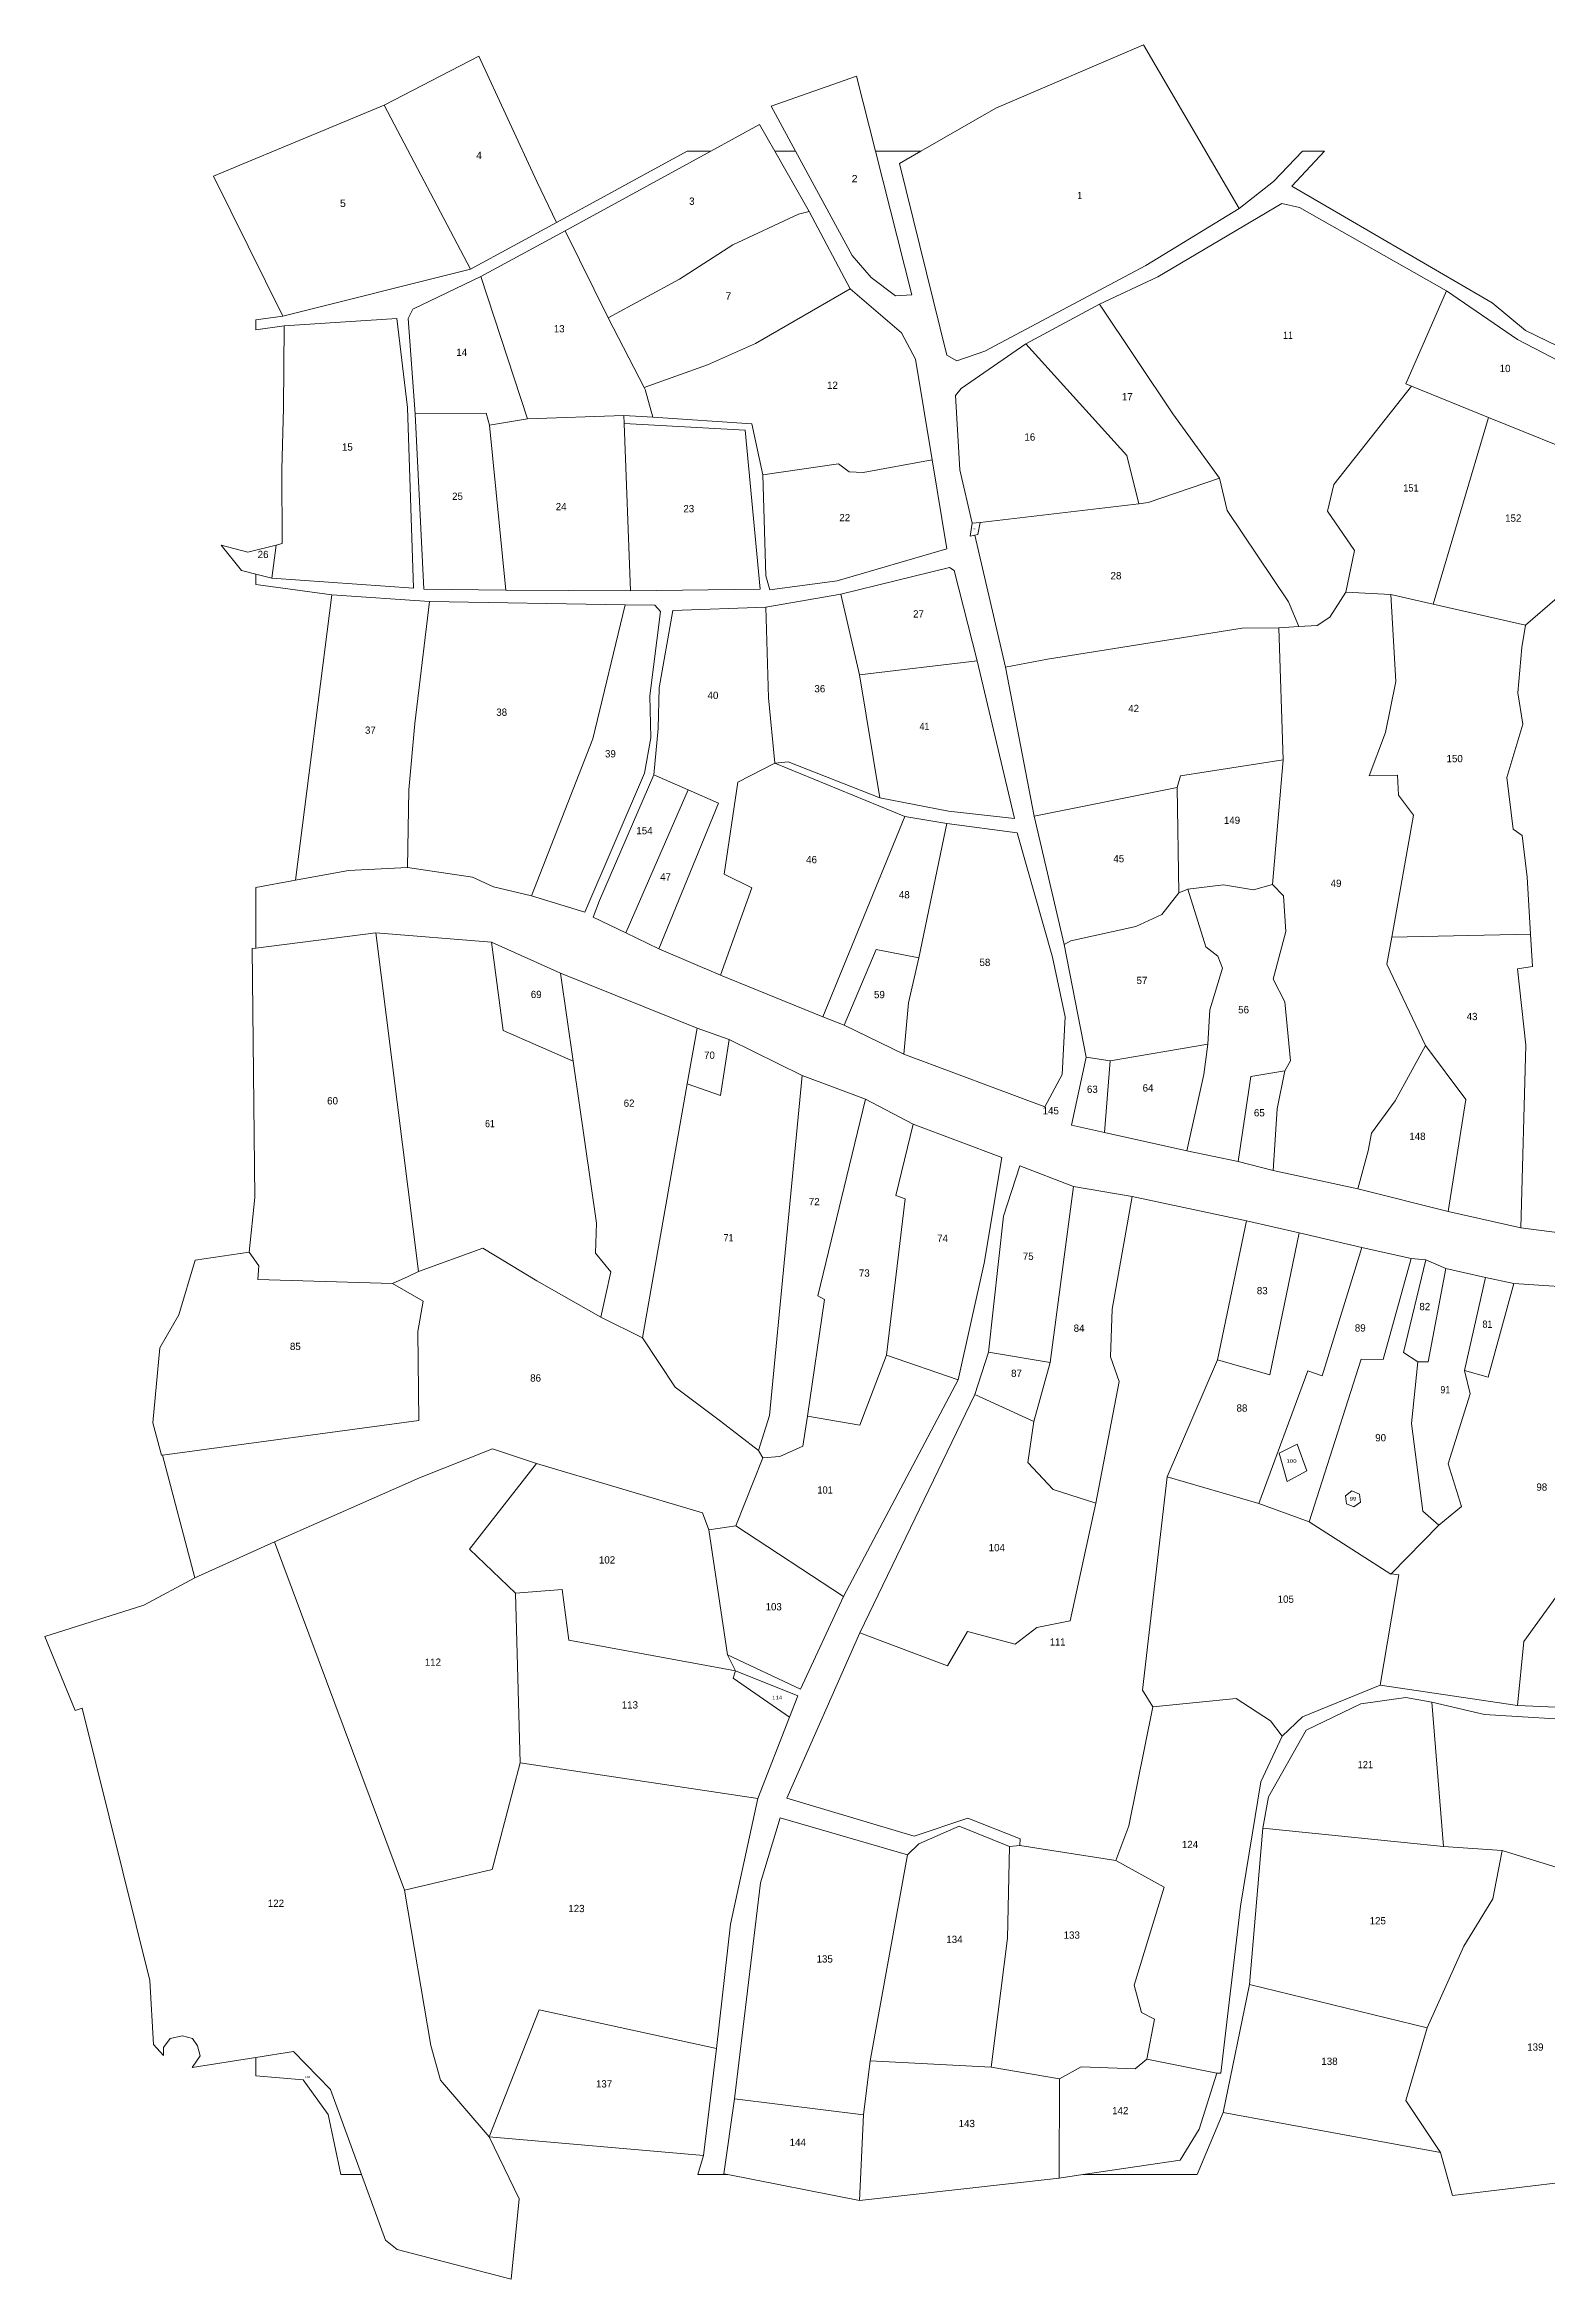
# Model space of a CAD drawing. Header units: metres. Extents: x 363448 to 364047, y 1838474 to 1839030.
# Drawn here: x 363448 to 363819, y 1838474 to 1839026 of the extents above; entities that cross this region are included whole.
import ezdxf

# ---------------------------------------------------------------- set-up
doc = ezdxf.new("R2010")
doc.units = ezdxf.units.M
doc.header["$LTSCALE"] = 0.72
doc.layers.add('10', color=7, linetype='Continuous', lineweight=13)
doc.layers.add('15', color=7, linetype='Continuous')

msp = doc.modelspace()

# ---------------------------------------------------------------- linework, layer by layer
at = {"layer": '10'}
for p, q in [((363627.32, 1839011.08), (363648.4, 1839018.56)), ((363531.71, 1839011.4), (363553.04, 1838970.86)), ((363627.32, 1839011.08), (363633.34, 1839000)), ((363633.34, 1839000), (363628.24, 1839000)), ((363628.24, 1839000), (363636.7, 1838985.13)), ((363633.34, 1839000), (363647.35, 1838974.23)), ((363664.36, 1839000), (363653.11, 1839000)), ((363646.88, 1838965.95), (363636.7, 1838985.13)), ((363555.59, 1838969.03), (363576.46, 1838980.3)), ((363576.46, 1838980.3), (363587.04, 1838958.81)), ((363567.1, 1838933.88), (363555.59, 1838969.03)), ((363587.04, 1838958.81), (363595.93, 1838941.64)), ((363708.51, 1838962.19), (363690.32, 1838952.36)), ((363785.59, 1838941.91), (363804.59, 1838934.2)), ((363557.77, 1838932.26), (363567.1, 1838933.88)), ((363598.1, 1838934.26), (363590.95, 1838934.67)), ((363804.59, 1838934.2), (363790.91, 1838888.05)), ((363804.59, 1838934.2), (363830.81, 1838923.57)), ((363677, 1838908.05), (363676.52, 1838904.83)), ((363677.69, 1838905.1), (363685.29, 1838872.49)), ((363678.46, 1838905.27), (363678.99, 1838908.28)), ((363504.99, 1838902.62), (363504, 1838894.49)), ((363496.47, 1838896.39), (363500, 1838895.5)), ((363500, 1838895.5), (363500, 1838892.88)), ((363500, 1838895.5), (363504, 1838894.49)), ((363509.8, 1838819.87), (363518.82, 1838890.39)), ((363591.25, 1838887.89), (363542.96, 1838888.73)), ((363626.04, 1838887.35), (363644.53, 1838890.57)), ((363649.17, 1838870.58), (363644.53, 1838890.57)), ((363780.44, 1838890.43), (363790.91, 1838888.05)), ((363790.91, 1838888.05), (363813.76, 1838882.84)), ((363678.29, 1838874.04), (363649.17, 1838870.58)), ((363654.17, 1838840.19), (363649.17, 1838870.58)), ((363685.29, 1838872.49), (363692.3, 1838835.71)), ((363628.23, 1838848.79), (363660.42, 1838835.55)), ((363753.9, 1838849.57), (363751.25, 1838818.8)), ((363598.39, 1838845.92), (363606.88, 1838842.16)), ((363692.3, 1838835.71), (363727.66, 1838842.79)), ((363727.66, 1838842.79), (363728.13, 1838816.73)), ((363606.88, 1838842.16), (363591.41, 1838806.84)), ((363614.33, 1838838.86), (363599.6, 1838802.86)), ((363606.88, 1838842.16), (363614.33, 1838838.86)), ((363660.42, 1838835.55), (363640.08, 1838786.09)), ((363670.72, 1838833.9), (363660.42, 1838835.55)), ((363663.82, 1838800.65), (363670.72, 1838833.9)), ((363699.74, 1838803.99), (363692.3, 1838835.71)), ((363780.7, 1838805.77), (363786.08, 1838835.92)), ((363730.33, 1838817.64), (363728.13, 1838816.73)), ((363558.24, 1838804.52), (363529.69, 1838806.87)), ((363540.17, 1838723.17), (363529.69, 1838806.87)), ((363561.16, 1838782.71), (363558.24, 1838804.52)), ((363575.31, 1838796.9), (363558.24, 1838804.52)), ((363699.74, 1838803.99), (363705.22, 1838776.14)), ((363779.52, 1838799.13), (363780.7, 1838805.77)), ((363780.7, 1838805.77), (363814.98, 1838806.51)), ((363609.05, 1838783.32), (363575.31, 1838796.9)), ((363640.08, 1838786.09), (363614.87, 1838796.4)), ((363561.16, 1838782.71), (363578.43, 1838775.12)), ((363606.62, 1838769.53), (363609.05, 1838783.32)), ((363617.01, 1838780.51), (363609.05, 1838783.32)), ((363660.17, 1838776.88), (363645.42, 1838784)), ((363614.86, 1838766.68), (363617.01, 1838780.51)), ((363635.01, 1838771.62), (363617.01, 1838780.51)), ((363705.22, 1838776.14), (363701.53, 1838759.31)), ((363711.15, 1838775.25), (363735.26, 1838779.33)), ((363650.64, 1838765.73), (363635.01, 1838771.62)), ((363595.58, 1838706.8), (363606.62, 1838769.53)), ((363606.62, 1838769.53), (363614.86, 1838766.68)), ((363662.46, 1838759.58), (363650.64, 1838765.73)), ((363701.53, 1838759.31), (363709.68, 1838757.5)), ((363709.68, 1838757.5), (363730.06, 1838752.99)), ((363742.75, 1838750.31), (363730.06, 1838752.99)), ((363751.44, 1838748.11), (363742.75, 1838750.31)), ((363772.36, 1838743.55), (363751.44, 1838748.11)), ((363744.82, 1838735.69), (363716.52, 1838741.65)), ((363737.65, 1838701.36), (363744.82, 1838735.69)), ((363773.3, 1838729.07), (363757.84, 1838732.72)), ((363498.37, 1838727.94), (363485.02, 1838725.99)), ((363789.09, 1838726), (363785.51, 1838726.33)), ((363794.07, 1838723.89), (363789.09, 1838726)), ((363803.9, 1838721.71), (363794.07, 1838723.89)), ((363798.66, 1838698.69), (363803.9, 1838721.71)), ((363810.88, 1838720.23), (363803.9, 1838721.71)), ((363843.29, 1838718.03), (363810.88, 1838720.23)), ((363595.58, 1838706.8), (363585.27, 1838711.87)), ((363655.88, 1838702.51), (363673.52, 1838696.37)), ((363677.7, 1838692.79), (363681.09, 1838703.22)), ((363681.09, 1838703.22), (363696.33, 1838700.69)), ((363696.33, 1838700.69), (363692.28, 1838686.09)), ((363725.18, 1838672.43), (363737.65, 1838701.36)), ((363673.52, 1838696.37), (363645.19, 1838642.82)), ((363649.29, 1838633.84), (363677.7, 1838692.79)), ((363677.7, 1838692.79), (363692.28, 1838686.09)), ((363476.91, 1838677.8), (363484.9, 1838647.46)), ((363625.3, 1838677.09), (363618.64, 1838660.28)), ((363747.84, 1838665.85), (363725.18, 1838672.43)), ((363611.93, 1838659.33), (363618.64, 1838660.28)), ((363618.64, 1838660.28), (363645.19, 1838642.82)), ((363504.61, 1838656.37), (363484.9, 1838647.46)), ((363616.53, 1838628.41), (363611.93, 1838659.33)), ((363565.3, 1838601.77), (363564.16, 1838643.66)), ((363618.5, 1838624.5), (363616.53, 1838628.41)), ((363811.74, 1838615.95), (363777.8, 1838620.9)), ((363624.04, 1838592.89), (363631.89, 1838613.07)), ((363811.74, 1838615.95), (363836.39, 1838614.82)), ((363624.04, 1838592.89), (363565.3, 1838601.77)), ((363748.82, 1838585.62), (363745.55, 1838546.98)), ((363688.82, 1838581.32), (363686.22, 1838581.03)), ((363688.82, 1838581.32), (363712.54, 1838577.64)), ((363793.45, 1838581.09), (363807.99, 1838580.12)), ((363484.24, 1838526.49), (363500, 1838528.94)), ((363500, 1838528.94), (363509.32, 1838530.39)), ((363500, 1838528.94), (363500, 1838524.36)), ((363509.32, 1838530.39), (363518.44, 1838521)), ((363698.59, 1838523.65), (363681.69, 1838526.55)), ((363698.5, 1838499.13), (363698.59, 1838523.65)), ((363618.29, 1838518.75), (363615.64, 1838500.2)), ((363650.16, 1838514.8), (363649.2, 1838493.56)), ((363704.37, 1838500), (363728.45, 1838503.57)), ((363520.98, 1838500), (363526.13, 1838500)), ((363649.2, 1838493.56), (363698.5, 1838499.13)), ((363698.5, 1838499.13), (363704.37, 1838500))]:
    msp.add_line(p, q, dxfattribs=at)
for points in [[(363659.05, 1838996.94), (363670.77, 1838949.62), (363673.26, 1838948.21), (363680.13, 1838950.6), (363719.9, 1838971.77), (363742.99, 1838985.84), (363719.36, 1839026.31), (363682.87, 1839010.66)], [(363531.71, 1839011.4), (363555.11, 1839023.47), (363569.44, 1838992.54), (363574.32, 1838982.41), (363553.04, 1838970.86)], [(363648.4, 1839018.56), (363653.11, 1839000), (363662.1, 1838964.53)], [(363489.51, 1838993.79), (363500, 1838998.17), (363504.39, 1839000), (363531.71, 1839011.4)], [(363659.05, 1838996.94), (363664.36, 1839000), (363682.87, 1839010.66)], [(363576.46, 1838980.3), (363612.43, 1839000), (363624.48, 1839006.6), (363628.24, 1839000)], [(363574.32, 1838982.41), (363606.63, 1839000), (363612.43, 1839000)], [(363835.15, 1838945.29), (363813.78, 1838955.69), (363805.5, 1838962.55), (363756.05, 1838991.37), (363764.07, 1839000), (363758.65, 1839000), (363751.47, 1838992.48), (363742.99, 1838985.84)], [(363553.04, 1838970.86), (363506.67, 1838959.25), (363489.51, 1838993.79)], [(363794.2, 1838965.46), (363757.88, 1838986.06), (363753.52, 1838987.09), (363722.88, 1838968.98), (363708.51, 1838962.19)], [(363636.7, 1838985.13), (363634.1, 1838984.43), (363617.84, 1838976.85), (363604.66, 1838968.37), (363587.04, 1838958.81)], [(363662.1, 1838964.53), (363658.1, 1838964.28), (363652.09, 1838968.8), (363647.35, 1838974.23)], [(363555.59, 1838969.03), (363538.81, 1838960.98), (363537.68, 1838958.64), (363539.34, 1838935.07)], [(363595.93, 1838941.64), (363611.65, 1838947.16), (363623.51, 1838952.49), (363646.88, 1838965.95)], [(363646.88, 1838965.95), (363659.53, 1838955.1), (363663.03, 1838948.58), (363667.1, 1838923.75)], [(363785.59, 1838941.91), (363784.2, 1838942.47), (363794.2, 1838965.46)], [(363836.15, 1838940.81), (363811.78, 1838953.46), (363794.2, 1838965.46)], [(363506.67, 1838959.25), (363500, 1838958.31), (363500, 1838955.86), (363506.98, 1838956.8)], [(363504, 1838894.49), (363538.95, 1838892), (363537.49, 1838936.62), (363534.86, 1838958.69), (363506.98, 1838956.8), (363506.87, 1838936.56), (363506.39, 1838921.32), (363506.5, 1838903.07), (363504.99, 1838902.62)], [(363738.17, 1838919.17), (363726.6, 1838935.06), (363708.51, 1838962.19)], [(363677, 1838908.05), (363673.94, 1838921.23), (363672.92, 1838939.64), (363674.33, 1838941.32), (363690.32, 1838952.36)], [(363718.19, 1838912.88), (363715.2, 1838924.8), (363690.32, 1838952.36)], [(363785.59, 1838941.91), (363766.38, 1838917.66), (363764.8, 1838911.04), (363771.53, 1838901.34), (363769.33, 1838891.03), (363765.41, 1838884.82), (363762.31, 1838882.78), (363757.71, 1838882.56)], [(363595.93, 1838941.64), (363596.2, 1838941.12), (363598.1, 1838934.26)], [(363539.34, 1838935.07), (363556.95, 1838935.29), (363557.77, 1838932.26)], [(363539.34, 1838935.07), (363541.5, 1838891.79), (363561.8, 1838891.51)], [(363567.1, 1838933.88), (363590.95, 1838934.67), (363591.03, 1838932.67), (363592.61, 1838891.39), (363561.8, 1838891.51), (363557.77, 1838932.26)], [(363592.61, 1838891.39), (363624.63, 1838891.75), (363620.9, 1838931.03), (363591.03, 1838932.67)], [(363667.1, 1838923.75), (363650.12, 1838920.62), (363646.63, 1838920.75), (363643.96, 1838922.73), (363625.29, 1838920.06), (363622.61, 1838932.62), (363598.1, 1838934.26)], [(363667.1, 1838923.75), (363670.8, 1838901.7), (363643.62, 1838893.8), (363627.05, 1838891.57), (363626.02, 1838895.06), (363625.29, 1838920.06)], [(363814.13, 1838820.56), (363812.91, 1838830.91), (363810.71, 1838832.49), (363809.15, 1838845.23), (363813.07, 1838858.37), (363811.9, 1838866.16), (363812.82, 1838877.34), (363813.76, 1838882.84), (363821.54, 1838889.63), (363823.73, 1838894.56), (363827.42, 1838913.58), (363830.81, 1838923.57)], [(363718.19, 1838912.88), (363720.47, 1838913.15), (363738.17, 1838919.17)], [(363738.17, 1838919.17), (363740.04, 1838911.22), (363755.2, 1838888.61), (363757.71, 1838882.56)], [(363677, 1838908.05), (363678.99, 1838908.28), (363718.19, 1838912.88)], [(363676.52, 1838904.83), (363677.69, 1838905.1), (363678.46, 1838905.27)], [(363504.99, 1838902.62), (363498.05, 1838900.94), (363491.44, 1838902.63), (363496.47, 1838896.39)], [(363500, 1838892.88), (363518.82, 1838890.39), (363542.96, 1838888.73)], [(363678.29, 1838874.04), (363672.59, 1838896.34), (363671.39, 1838897.15), (363644.53, 1838890.57)], [(363542.96, 1838888.73), (363539.33, 1838858.58), (363537.78, 1838842.18), (363537.49, 1838822.97)], [(363591.25, 1838887.89), (363583.27, 1838854.77), (363568.1, 1838816), (363558.75, 1838818.22), (363553.52, 1838820.62), (363537.49, 1838822.97)], [(363568.1, 1838816), (363581.28, 1838811.92), (363596.05, 1838846.33), (363597.65, 1838855), (363597.37, 1838865.39), (363600.03, 1838886.27), (363598.6, 1838887.78), (363591.25, 1838887.89)], [(363598.39, 1838845.92), (363599.41, 1838857.35), (363599.7, 1838867.39), (363603.04, 1838886.48), (363626.04, 1838887.35)], [(363626.04, 1838887.35), (363626.69, 1838864.89), (363628.23, 1838848.79)], [(363786.08, 1838835.92), (363782.38, 1838840.85), (363782.1, 1838845.84), (363775.1, 1838845.61), (363779.12, 1838856.32), (363781.68, 1838868.95), (363780.44, 1838890.43), (363769.33, 1838891.03)], [(363757.71, 1838882.56), (363752.8, 1838882.24), (363743.78, 1838882.11), (363695.62, 1838874.51), (363685.29, 1838872.49)], [(363727.66, 1838842.79), (363728.53, 1838845.63), (363753.9, 1838849.57), (363752.8, 1838882.24)], [(363654.17, 1838840.19), (363671.18, 1838836.91), (363687.46, 1838835.07), (363678.29, 1838874.04)], [(363628.23, 1838848.79), (363619.1, 1838844.08), (363615.76, 1838821.32), (363622.6, 1838817.95), (363614.87, 1838796.4), (363599.6, 1838802.86)], [(363628.23, 1838848.79), (363631.54, 1838849.07), (363654.17, 1838840.19)], [(363583.39, 1838810.73), (363584.95, 1838814.8), (363598.39, 1838845.92)], [(363670.72, 1838833.9), (363688.14, 1838831.58), (363696.86, 1838800.79), (363699.97, 1838786.05), (363699.29, 1838771.82), (363694.99, 1838763.85), (363660.17, 1838776.88)], [(363537.49, 1838822.97), (363522.92, 1838822.26), (363509.8, 1838819.87)], [(363814.13, 1838820.56), (363814.98, 1838806.51), (363815.47, 1838798.49)], [(363509.8, 1838819.87), (363500, 1838818.07), (363500, 1838803.06)], [(363728.13, 1838816.73), (363723.9, 1838811.37), (363717.44, 1838808.39), (363701.42, 1838804.88), (363699.74, 1838803.99)], [(363735.26, 1838779.33), (363735.76, 1838787.83), (363738.86, 1838798.11), (363737.73, 1838801.04), (363734.74, 1838803.41), (363730.33, 1838817.64), (363739.1, 1838818.7), (363746.52, 1838817.5), (363751.25, 1838818.8), (363753.92, 1838815.95), (363754.53, 1838807.19), (363751.36, 1838795.36), (363754.25, 1838789.82), (363755.66, 1838775.21), (363754.25, 1838772.77)], [(363583.39, 1838810.73), (363591.41, 1838806.84), (363599.6, 1838802.86)], [(363498.37, 1838727.94), (363499.74, 1838741.41), (363499.12, 1838802.95), (363500, 1838803.06), (363529.69, 1838806.87)], [(363663.82, 1838800.65), (363653.27, 1838802.7), (363645.42, 1838784), (363640.08, 1838786.09)], [(363660.17, 1838776.88), (363661.26, 1838789.57), (363663.82, 1838800.65)], [(363812.56, 1838733.93), (363794.67, 1838737.96), (363772.36, 1838743.55), (363774.84, 1838752.94), (363775.73, 1838757.31), (363781.57, 1838765.3), (363789.04, 1838779.04), (363779.52, 1838799.13)], [(363812.56, 1838733.93), (363813.83, 1838779.11), (363811.81, 1838797.94), (363815.47, 1838798.49)], [(363575.31, 1838796.9), (363578.43, 1838775.12), (363584.17, 1838735.12)], [(363705.22, 1838776.14), (363711.15, 1838775.25), (363709.68, 1838757.5)], [(363735.26, 1838779.33), (363734.24, 1838771.8), (363730.06, 1838752.99)], [(363794.67, 1838737.96), (363799, 1838765.62), (363789.04, 1838779.04)], [(363636.3, 1838687.4), (363635.18, 1838679.98), (363629.51, 1838677.47), (363625.3, 1838677.09), (363624.23, 1838678.89), (363626.94, 1838687.59), (363635.01, 1838771.62)], [(363754.25, 1838772.77), (363745.85, 1838771.32), (363742.75, 1838750.31)], [(363751.44, 1838748.11), (363752.36, 1838763.32), (363754.25, 1838772.77)], [(363636.3, 1838687.4), (363640.51, 1838716.26), (363638.91, 1838717.17), (363650.64, 1838765.73)], [(363655.88, 1838702.51), (363660.47, 1838741.13), (363658.16, 1838741.94), (363662.46, 1838759.58)], [(363662.46, 1838759.58), (363684.34, 1838751.3), (363679.96, 1838725.23), (363673.52, 1838696.37)], [(363681.09, 1838703.22), (363684.77, 1838736.8), (363688.83, 1838749.23), (363702.05, 1838744.2), (363696.33, 1838700.69)], [(363702.05, 1838744.2), (363716.52, 1838741.65), (363711.58, 1838713.83), (363711.17, 1838702.03), (363713.35, 1838695.95), (363707.54, 1838665.91)], [(363584.17, 1838735.12), (363583.98, 1838727.72), (363587.69, 1838723.07), (363585.27, 1838711.87)], [(363744.82, 1838735.69), (363757.84, 1838732.72), (363750.54, 1838697.61), (363737.65, 1838701.36)], [(363812.56, 1838733.93), (363832.39, 1838731.4), (363857.93, 1838733.26)], [(363498.37, 1838727.94), (363500.71, 1838724.59), (363500.52, 1838721.19), (363533.79, 1838720.23)], [(363585.27, 1838711.87), (363569.44, 1838720.82), (363556.13, 1838728.89), (363540.17, 1838723.17)], [(363747.84, 1838665.85), (363759.97, 1838698.62), (363763.53, 1838697.36), (363773.3, 1838729.07)], [(363773.3, 1838729.07), (363785.51, 1838726.33), (363778.6, 1838701.4), (363773.12, 1838701.52), (363760.3, 1838661.31), (363747.84, 1838665.85)], [(363485.02, 1838725.99), (363480.95, 1838712.46), (363476.28, 1838704.26), (363474.58, 1838685.79), (363476.71, 1838677.77), (363476.91, 1838677.8)], [(363540.17, 1838723.17), (363537.68, 1838721.91), (363533.79, 1838720.23)], [(363789.09, 1838726), (363783.57, 1838703.16), (363787.16, 1838700.81), (363785.58, 1838685.56), (363788.39, 1838663.9), (363792.31, 1838660.45), (363780.56, 1838648.46), (363780.45, 1838648.4), (363760.3, 1838661.31)], [(363787.16, 1838700.81), (363789.71, 1838700.83), (363794.07, 1838723.89)], [(363476.91, 1838677.8), (363540.29, 1838686.34), (363540, 1838708.36), (363541.34, 1838715.83), (363533.79, 1838720.23)], [(363798.66, 1838698.69), (363804.53, 1838697.04), (363810.88, 1838720.23)], [(363843.29, 1838718.03), (363841.15, 1838701.07), (363841.03, 1838693.76), (363835.28, 1838668.65), (363834.2, 1838657.03), (363830.13, 1838654.99), (363813.34, 1838631.74), (363811.74, 1838615.95)], [(363624.23, 1838678.89), (363614.86, 1838686.18), (363603.64, 1838694.59), (363595.58, 1838706.8)], [(363636.3, 1838687.4), (363649.3, 1838685.22), (363655.88, 1838702.51)], [(363792.31, 1838660.45), (363797.97, 1838665.11), (363794.65, 1838675.6), (363800.04, 1838692.89), (363798.66, 1838698.69)], [(363692.28, 1838686.09), (363690.75, 1838676), (363697.02, 1838669.28), (363707.54, 1838665.91)], [(363504.61, 1838656.37), (363540.45, 1838672.19), (363558.49, 1838679.37), (363569.37, 1838675.69)], [(363569.37, 1838675.69), (363552.79, 1838654.54), (363564.16, 1838643.66)], [(363611.93, 1838659.33), (363610.36, 1838663.54), (363569.37, 1838675.69)], [(363721.66, 1838615.57), (363719.09, 1838619.74), (363725.18, 1838672.43)], [(363707.54, 1838665.91), (363701.25, 1838636.81), (363692.96, 1838635.2), (363687.66, 1838631.06), (363675.89, 1838634.16), (363670.96, 1838625.69), (363649.29, 1838633.84)], [(363565.3, 1838601.77), (363558.42, 1838575.42), (363536.77, 1838570.27), (363504.61, 1838656.37)], [(363484.24, 1838526.49), (363486.25, 1838529.33), (363485.63, 1838531.8), (363484.39, 1838533.66), (363481.91, 1838534.27), (363478.81, 1838533.66), (363477.23, 1838531.41), (363477.23, 1838529.44), (363474.73, 1838532.16), (363473.8, 1838547.95), (363457.05, 1838615.28), (363455.32, 1838614.71), (363447.83, 1838632.95), (363472.34, 1838640.7), (363484.9, 1838647.46)], [(363564.16, 1838643.66), (363575.71, 1838644.59), (363577.36, 1838632.05), (363618.5, 1838624.5)], [(363780.56, 1838648.46), (363782.44, 1838648.21), (363777.8, 1838620.9)], [(363645.19, 1838642.82), (363634.59, 1838619.93), (363616.53, 1838628.41)], [(363649.29, 1838633.84), (363631.2, 1838593.02), (363662.67, 1838583.61), (363675.91, 1838588.04), (363688.86, 1838582.93), (363688.82, 1838581.32)], [(363618.5, 1838624.5), (363617.93, 1838622.64), (363631.89, 1838613.07)], [(363631.89, 1838613.07), (363633.9, 1838618.27), (363618.5, 1838624.5)], [(363753.59, 1838608.37), (363750.7, 1838612.1), (363742.25, 1838617.66), (363721.66, 1838615.57)], [(363790.64, 1838616.72), (363784.2, 1838617.93), (363773.08, 1838616.35), (363759.57, 1838609.83), (363750.24, 1838593.32), (363748.82, 1838585.62)], [(363790.64, 1838616.72), (363793.45, 1838581.09), (363748.82, 1838585.62)], [(363753.59, 1838608.37), (363758.66, 1838613.08), (363777.8, 1838620.9)], [(363790.64, 1838616.72), (363803.65, 1838613.68), (363830.56, 1838612.04), (363845.2, 1838608.78), (363839.25, 1838561.75), (363838.53, 1838560.86)], [(363712.54, 1838577.64), (363715.77, 1838586.16), (363721.66, 1838615.57)], [(363737.44, 1838525.09), (363738.43, 1838525.06), (363743.3, 1838566.34), (363748.34, 1838597.06), (363753.59, 1838608.37)], [(363613.81, 1838531.13), (363617.34, 1838561.89), (363624.04, 1838592.89)], [(363661.01, 1838578.98), (363629.56, 1838588.19), (363624.75, 1838572.11), (363618.29, 1838518.75)], [(363686.22, 1838581.03), (363673.84, 1838586.07), (363663.86, 1838581.72), (363661.01, 1838578.98)], [(363661.01, 1838578.98), (363651.82, 1838528.09), (363650.16, 1838514.8), (363618.29, 1838518.75)], [(363686.22, 1838581.03), (363685.79, 1838558.44), (363681.69, 1838526.55), (363651.82, 1838528.09)], [(363737.44, 1838525.09), (363720.19, 1838528.5), (363722.09, 1838538.42), (363718.84, 1838540.08), (363717.02, 1838546.78), (363724.48, 1838571.01), (363712.54, 1838577.64)], [(363807.99, 1838580.12), (363805.7, 1838568.13), (363798.55, 1838556.42), (363789.42, 1838536.26), (363745.55, 1838546.98)], [(363807.99, 1838580.12), (363822.92, 1838575.49), (363821.94, 1838563.22), (363838.53, 1838560.86)], [(363536.77, 1838570.27), (363543.23, 1838531.88), (363545.61, 1838523.32), (363557.65, 1838509.33)], [(363745.55, 1838546.98), (363739.05, 1838515.32), (363792.77, 1838505.42), (363795.74, 1838494.82), (363840.94, 1838500.26)], [(363613.81, 1838531.13), (363569.98, 1838540.72), (363557.65, 1838509.33)], [(363789.42, 1838536.26), (363784.21, 1838518.27), (363792.77, 1838505.42)], [(363557.65, 1838509.33), (363610.61, 1838504.69), (363613.81, 1838531.13)], [(363698.59, 1838523.65), (363703.97, 1838526.62), (363717.28, 1838526.09), (363720.19, 1838528.5)], [(363500, 1838524.36), (363511.73, 1838523.4), (363517.91, 1838514.82), (363520.98, 1838500)], [(363728.45, 1838503.57), (363733.08, 1838511.23), (363737.44, 1838525.09)], [(363518.44, 1838521), (363526.13, 1838500), (363532.06, 1838483.82)], [(363704.37, 1838500), (363732.58, 1838500), (363739.05, 1838515.32)], [(363532.06, 1838483.82), (363534.93, 1838481.47), (363563.11, 1838474.12), (363565.11, 1838493.97), (363557.65, 1838509.33)], [(363610.61, 1838504.69), (363609.23, 1838500), (363616.65, 1838500)], [(363615.64, 1838500.2), (363616.65, 1838500), (363649.2, 1838493.56)]]:
    msp.add_lwpolyline(points, dxfattribs=at)
for points in [[(363757.3, 1838680.47), (363759.73, 1838673.92), (363754.85, 1838671.23), (363752.9, 1838678.27)], [(363770.85, 1838668.95), (363772.7, 1838668.17), (363772.94, 1838666.19), (363771.35, 1838664.99), (363769.5, 1838665.77), (363769.26, 1838667.75)]]:
    msp.add_lwpolyline(points, close=True, dxfattribs=at)

# ---------------------------------------------------------------- texts
at = {"layer": '15'}
for s, height, width, p in [('4', 1.8, 1.05, (363554.46, 1838998.06)), ('2', 1.8, 1.1, (363647.23, 1838992.31)), ('5', 1.8, 1.1, (363520.79, 1838986.22)), ('1', 1.8, 0.85, (363703.02, 1838988.15)), ('7', 1.8, 1.1, (363616.04, 1838963.32)), ('11', 1.8, 0.9, (363753.87, 1838953.62)), ('151', 1.8, 0.95, (363783.53, 1838915.88)), ('153', 0.225, 1.3, (363677.22, 1838906.54)), ('41', 1.8, 0.9, (363664.03, 1838856.96)), ('61', 1.8, 0.9, (363556.65, 1838758.8)), ('71', 1.8, 0.9, (363615.61, 1838730.59)), ('81', 1.8, 0.9, (363803.14, 1838709.23)), ('91', 1.8, 0.9, (363792.73, 1838693.06)), ('100', 0.9, 1.25, (363754.68, 1838675.88)), ('101', 1.8, 0.95, (363638.77, 1838668.27)), ('99', 0.9, 1.25, (363770.29, 1838666.56)), ('111', 1.8, 0.95, (363696.23, 1838630.72)), ('114', 0.9, 1.25, (363627.57, 1838617.42)), ('121', 1.8, 0.95, (363772.28, 1838600.4)), ('136', 0.45, 1.25, (363512.16, 1838523.89))]:
    msp.add_text(s, height=height, dxfattribs=dict(at, width=width)).set_placement(p)
for s, p in [('3', (363607.08, 1838986.74)), ('13', (363573.63, 1838955.22)), ('14', (363549.55, 1838949.4)), ('12', (363641.16, 1838941.25)), ('10', (363807.37, 1838945.41)), ('17', (363714.01, 1838938.43)), ('15', (363521.29, 1838926)), ('16', (363689.93, 1838928.47)), ('25', (363548.5, 1838913.82)), ('24', (363574.11, 1838911.26)), ('23', (363605.65, 1838910.76)), ('22', (363644.19, 1838908.55)), ('152', (363808.72, 1838908.43)), ('26', (363500.46, 1838899.45)), ('28', (363711.22, 1838894.2)), ('27', (363662.42, 1838884.76)), ('40', (363611.63, 1838864.63)), ('36', (363638.04, 1838866.27)), ('38', (363559.42, 1838860.47)), ('42', (363715.59, 1838861.38)), ('37', (363526.97, 1838856.03)), ('39', (363586.29, 1838850.19)), ('150', (363794.24, 1838849)), ('154', (363594.04, 1838831.2)), ('149', (363739.22, 1838833.75)), ('46', (363635.99, 1838824.04)), ('45', (363711.91, 1838824.28)), ('47', (363599.91, 1838819.77)), ('48', (363658.9, 1838815.36)), ('49', (363765.6, 1838818.19)), ('58', (363678.83, 1838798.65)), ('57', (363717.64, 1838794.19)), ('69', (363567.95, 1838790.72)), ('59', (363652.76, 1838790.69)), ('56', (363742.76, 1838786.96)), ('43', (363799.21, 1838785.27)), ('70', (363610.76, 1838775.7)), ('60', (363517.63, 1838764.44)), ('62', (363590.9, 1838763.85)), ('63', (363705.38, 1838767.29)), ('64', (363719.14, 1838767.62)), ('145', (363694.44, 1838762)), ('65', (363746.64, 1838761.48)), ('148', (363785.04, 1838755.66)), ('72', (363636.66, 1838739.52)), ('74', (363668.37, 1838730.45)), ('75', (363689.53, 1838726.01)), ('73', (363649.02, 1838721.88)), ('83', (363747.36, 1838717.54)), ('82', (363787.53, 1838713.6)), ('84', (363702.1, 1838708.25)), ('89', (363771.58, 1838708.31)), ('85', (363508.43, 1838703.75)), ('87', (363686.64, 1838697.11)), ('86', (363567.8, 1838695.95)), ('88', (363742.35, 1838688.52)), ('90', (363776.62, 1838681.18)), ('98', (363816.44, 1838668.99)), ('104', (363681.1, 1838654.03)), ('102', (363584.78, 1838650.99)), ('103', (363625.97, 1838639.41)), ('105', (363752.51, 1838641.29)), ('112', (363541.75, 1838625.72)), ('113', (363590.43, 1838615.17)), ('124', (363728.84, 1838580.67)), ('122', (363502.97, 1838566.14)), ('123', (363577.22, 1838564.85)), ('125', (363775.24, 1838561.83)), ('134', (363670.63, 1838557.21)), ('133', (363699.62, 1838558.28)), ('135', (363638.57, 1838552.39)), ('138', (363763.31, 1838527.1)), ('139', (363814.18, 1838530.61)), ('137', (363584.05, 1838521.52)), ('142', (363711.61, 1838514.9)), ('143', (363673.68, 1838511.72)), ('144', (363631.91, 1838507.05))]:
    msp.add_text(s, height=1.8, dxfattribs=at).set_placement(p)

doc.saveas('drawing.dxf')
